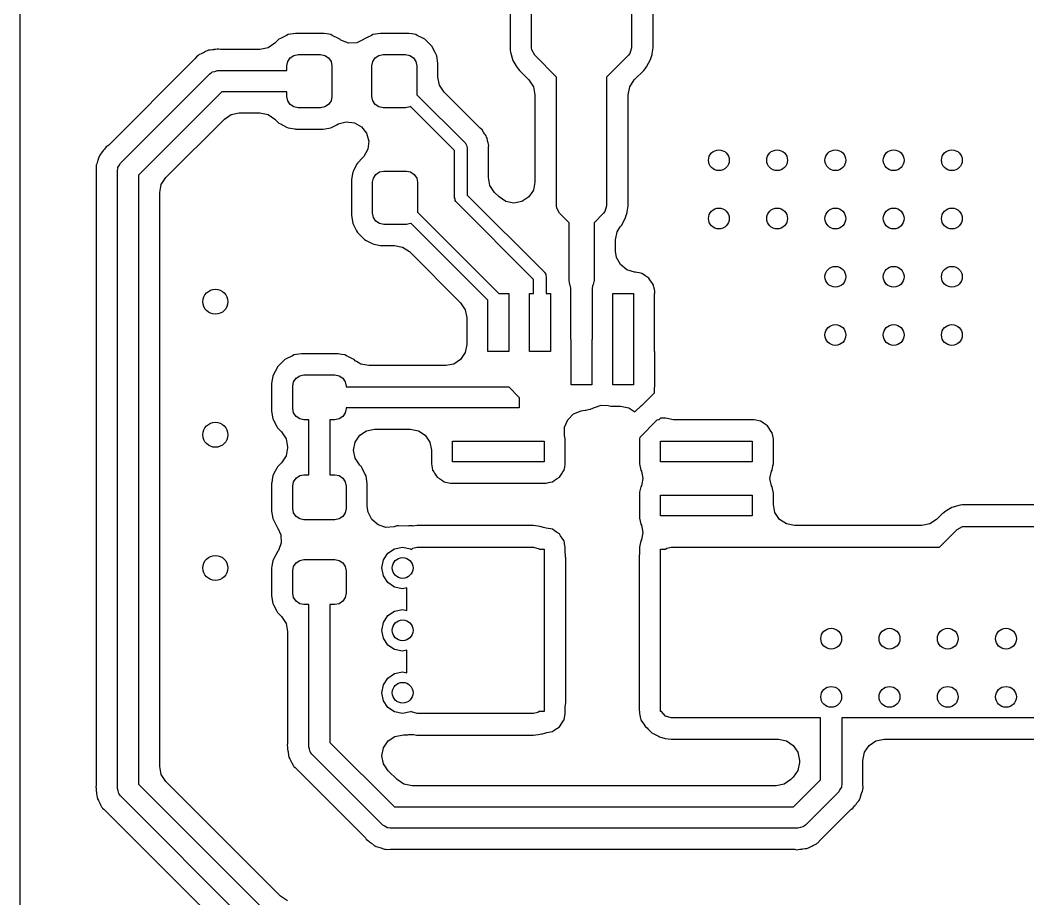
# Model space of a CAD drawing. Extents: x 0.99 to 4.24, y -7.27 to -4.02.
# Drawn here: x 1.1911 to 1.6678, y -5.0306 to -4.6148 of the extents above; entities that cross this region are included whole.
import ezdxf

# ---------------------------------------------------------------- set-up
doc = ezdxf.new("R2010")
doc.units = 0
doc.header["$MEASUREMENT"] = 0
doc.layers.add('BLACK', color=7, linetype='CONTINUOUS')

msp = doc.modelspace()

# ---------------------------------------------------------------- linework, layer by layer
at = {"layer": 'BLACK', "linetype": 'CONTINUOUS'}
for p, q in [((1.19112, -4.7296), (1.19112, -4.33268)), ((1.43307, -4.62787), (1.43307, -4.51969)), ((1.48031, -4.51969), (1.48031, -4.62787)), ((1.42285, -4.52804), (1.42285, -4.62787)), ((1.49053, -4.62787), (1.49053, -4.52804)), ((1.31351, -4.62386), (1.3116, -4.62576)), ((1.31421, -4.6235), (1.31351, -4.62386)), ((1.31714, -4.62201), (1.31421, -4.6235)), ((1.31421, -4.6235), (1.31421, -4.6235)), ((1.31784, -4.62165), (1.31714, -4.62201)), ((1.32143, -4.62108), (1.31784, -4.62165)), ((1.32795, -4.62108), (1.32143, -4.62108)), ((1.33408, -4.62108), (1.32795, -4.62108)), ((1.33447, -4.62108), (1.33408, -4.62108)), ((1.33486, -4.62114), (1.33447, -4.62108)), ((1.33617, -4.62135), (1.33486, -4.62114)), ((1.33486, -4.62114), (1.33486, -4.62114)), ((1.33807, -4.62165), (1.33617, -4.62135)), ((1.33876, -4.62201), (1.33807, -4.62165)), ((1.34169, -4.6235), (1.33876, -4.62201)), ((1.33876, -4.62201), (1.33876, -4.62201)), ((1.34239, -4.62386), (1.34169, -4.6235)), ((1.34281, -4.62428), (1.34239, -4.62386)), ((1.35367, -4.62386), (1.35349, -4.62403)), ((1.35495, -4.62321), (1.35367, -4.62386)), ((1.3573, -4.62201), (1.35495, -4.62321)), ((1.358, -4.62165), (1.3573, -4.62201)), ((1.36159, -4.62108), (1.358, -4.62165)), ((1.36811, -4.62108), (1.36159, -4.62108)), ((1.37424, -4.62108), (1.36811, -4.62108)), ((1.37463, -4.62108), (1.37424, -4.62108)), ((1.37502, -4.62114), (1.37463, -4.62108)), ((1.37633, -4.62135), (1.37502, -4.62114)), ((1.37502, -4.62114), (1.37502, -4.62114)), ((1.37822, -4.62165), (1.37633, -4.62135)), ((1.37892, -4.62201), (1.37822, -4.62165)), ((1.38185, -4.6235), (1.37892, -4.62201)), ((1.37892, -4.62201), (1.37892, -4.62201)), ((1.38255, -4.62386), (1.38185, -4.6235)), ((1.38185, -4.6235), (1.38185, -4.6235)), ((1.38599, -4.62729), (1.38255, -4.62386)), ((1.2832, -4.62868), (1.2828, -4.62875)), ((1.28355, -4.62868), (1.2832, -4.62868)), ((1.2836, -4.62868), (1.28355, -4.62868)), ((1.28435, -4.62859), (1.2836, -4.62868)), ((1.28517, -4.62849), (1.28435, -4.62859)), ((1.28435, -4.62859), (1.28435, -4.62859)), ((1.28597, -4.62866), (1.28517, -4.62849)), ((1.28611, -4.62867), (1.28597, -4.62866)), ((1.28658, -4.62868), (1.28611, -4.62867)), ((1.30456, -4.62868), (1.28658, -4.62868)), ((1.30837, -4.62792), (1.30456, -4.62868)), ((1.3116, -4.62576), (1.30837, -4.62792)), ((1.34283, -4.62429), (1.34281, -4.62428)), ((1.34647, -4.62563), (1.34283, -4.62429)), ((1.35036, -4.62548), (1.34647, -4.62563)), ((1.35349, -4.62403), (1.35036, -4.62548)), ((1.38634, -4.62799), (1.38599, -4.62729)), ((1.38744, -4.63014), (1.38634, -4.62799)), ((1.38634, -4.62799), (1.38634, -4.62799)), ((1.42285, -4.62787), (1.42286, -4.628)), ((1.42286, -4.628), (1.42286, -4.628)), ((1.42286, -4.628), (1.4229, -4.62867)), ((1.4229, -4.62867), (1.42291, -4.62896)), ((1.43318, -4.62892), (1.43307, -4.62787)), ((1.48031, -4.62787), (1.47953, -4.63055)), ((1.49012, -4.63074), (1.49053, -4.62787)), ((1.27346, -4.63345), (1.23301, -4.6739)), ((1.27373, -4.63316), (1.27346, -4.63345)), ((1.27461, -4.63221), (1.27373, -4.63316)), ((1.27512, -4.63167), (1.27461, -4.63221)), ((1.27538, -4.63152), (1.27512, -4.63167)), ((1.27552, -4.63138), (1.27538, -4.63152)), ((1.27569, -4.63124), (1.27552, -4.63138)), ((1.2771, -4.63056), (1.27569, -4.63124)), ((1.27742, -4.63042), (1.2771, -4.63056)), ((1.27783, -4.6302), (1.27742, -4.63042)), ((1.27879, -4.62969), (1.27783, -4.6302)), ((1.27952, -4.62929), (1.27879, -4.62969)), ((1.27879, -4.62969), (1.27879, -4.62969)), ((1.27987, -4.62923), (1.27952, -4.62929)), ((1.2802, -4.62908), (1.27987, -4.62923)), ((1.28098, -4.62899), (1.2802, -4.62908)), ((1.28102, -4.62898), (1.28098, -4.62899)), ((1.2821, -4.62885), (1.28102, -4.62898)), ((1.28102, -4.62898), (1.28102, -4.62898)), ((1.28102, -4.62898), (1.28102, -4.62898)), ((1.28102, -4.62898), (1.28102, -4.62898)), ((1.28256, -4.62879), (1.2821, -4.62885)), ((1.2828, -4.62875), (1.28256, -4.62879)), ((1.2828, -4.62875), (1.2828, -4.62875)), ((1.31773, -4.63438), (1.31888, -4.63266)), ((1.31888, -4.63266), (1.3206, -4.63151)), ((1.3206, -4.63151), (1.32264, -4.6311)), ((1.32264, -4.6311), (1.33327, -4.6311)), ((1.33327, -4.6311), (1.3353, -4.63151)), ((1.3353, -4.63151), (1.33703, -4.63266)), ((1.33703, -4.63266), (1.33818, -4.63438)), ((1.35788, -4.63438), (1.35904, -4.63266)), ((1.35904, -4.63266), (1.36076, -4.63151)), ((1.36076, -4.63151), (1.3628, -4.6311)), ((1.3628, -4.6311), (1.37343, -4.6311)), ((1.37343, -4.6311), (1.37546, -4.63151)), ((1.37546, -4.63151), (1.37718, -4.63266)), ((1.37718, -4.63266), (1.37834, -4.63438)), ((1.38819, -4.63162), (1.38744, -4.63014)), ((1.38876, -4.63521), (1.38819, -4.63162)), ((1.42291, -4.62896), (1.42303, -4.63001)), ((1.42303, -4.63001), (1.42422, -4.63382)), ((1.43452, -4.63137), (1.43318, -4.62892)), ((1.44488, -4.64173), (1.43452, -4.63137)), ((1.47886, -4.63137), (1.4685, -4.64173)), ((1.47953, -4.63055), (1.47886, -4.63137)), ((1.48748, -4.63696), (1.48933, -4.63343)), ((1.48933, -4.63343), (1.48947, -4.63295)), ((1.48947, -4.63295), (1.49002, -4.63109)), ((1.49002, -4.63109), (1.49012, -4.63074)), ((1.31732, -4.63642), (1.31773, -4.63438)), ((1.31732, -4.6387), (1.31732, -4.63642)), ((1.33818, -4.63438), (1.33858, -4.63642)), ((1.33858, -4.63642), (1.33858, -4.65098)), ((1.35748, -4.63642), (1.35788, -4.63438)), ((1.35748, -4.65098), (1.35748, -4.63642)), ((1.37834, -4.63438), (1.37874, -4.63642)), ((1.37874, -4.63642), (1.37874, -4.65009)), ((1.38876, -4.6356), (1.38876, -4.63521)), ((1.38876, -4.64181), (1.38876, -4.6356)), ((1.42422, -4.63382), (1.42556, -4.63627)), ((1.42556, -4.63627), (1.42623, -4.63717)), ((1.42623, -4.63717), (1.42669, -4.63779)), ((1.42669, -4.63779), (1.4273, -4.6386)), ((1.48609, -4.6386), (1.48682, -4.63779)), ((1.48682, -4.63779), (1.48748, -4.63696)), ((1.23859, -4.68249), (1.28091, -4.64017)), ((1.28091, -4.64017), (1.28163, -4.63963)), ((1.28163, -4.63963), (1.28175, -4.63949)), ((1.28175, -4.63949), (1.28186, -4.63946)), ((1.28186, -4.63946), (1.28206, -4.63931)), ((1.28206, -4.63931), (1.28327, -4.63905)), ((1.28327, -4.63905), (1.28445, -4.6387)), ((1.28445, -4.6387), (1.31732, -4.6387)), ((1.38952, -4.64562), (1.38876, -4.64181)), ((1.4273, -4.6386), (1.43175, -4.64305)), ((1.44488, -4.70267), (1.44488, -4.64173)), ((1.4685, -4.64173), (1.4685, -4.70267)), ((1.48164, -4.64305), (1.48609, -4.6386)), ((1.39168, -4.64886), (1.38952, -4.64562)), ((1.43175, -4.64305), (1.43391, -4.64628)), ((1.43391, -4.64628), (1.43467, -4.65009)), ((1.47872, -4.65009), (1.47948, -4.64628)), ((1.47948, -4.64628), (1.48164, -4.64305)), ((1.28652, -4.6487), (1.24713, -4.68809)), ((1.31732, -4.6487), (1.28652, -4.6487)), ((1.31732, -4.65098), (1.31732, -4.6487)), ((1.31773, -4.65302), (1.31732, -4.65098)), ((1.33858, -4.65098), (1.33818, -4.65302)), ((1.35788, -4.65302), (1.35748, -4.65098)), ((1.37874, -4.65009), (1.40173, -4.67308)), ((1.4081, -4.66528), (1.39168, -4.64886)), ((1.43467, -4.65009), (1.43467, -4.69142)), ((1.47872, -4.70267), (1.47872, -4.65009)), ((1.31888, -4.65474), (1.31773, -4.65302)), ((1.3206, -4.65589), (1.31888, -4.65474)), ((1.32264, -4.6563), (1.3206, -4.65589)), ((1.33327, -4.6563), (1.32264, -4.6563)), ((1.3353, -4.65589), (1.33327, -4.6563)), ((1.33703, -4.65474), (1.3353, -4.65589)), ((1.33818, -4.65302), (1.33703, -4.65474)), ((1.35904, -4.65474), (1.35788, -4.65302)), ((1.36076, -4.65589), (1.35904, -4.65474)), ((1.3628, -4.6563), (1.36076, -4.65589)), ((1.37343, -4.6563), (1.3628, -4.6563)), ((1.37546, -4.65589), (1.37343, -4.6563)), ((1.37582, -4.65565), (1.37546, -4.65589)), ((1.39661, -4.67644), (1.37582, -4.65565)), ((1.26006, -4.68933), (1.28775, -4.66164)), ((1.28775, -4.66164), (1.29098, -4.65948)), ((1.29098, -4.65948), (1.2948, -4.65872)), ((1.2948, -4.65872), (1.30456, -4.65872)), ((1.30456, -4.65872), (1.30837, -4.65948)), ((1.30837, -4.65948), (1.3116, -4.66164)), ((1.3116, -4.66164), (1.31351, -4.66354)), ((1.31351, -4.66354), (1.31421, -4.6639)), ((1.31421, -4.6639), (1.31421, -4.6639)), ((1.31421, -4.6639), (1.31714, -4.66539)), ((1.31714, -4.66539), (1.31714, -4.66539)), ((1.31714, -4.66539), (1.31784, -4.66575)), ((1.31784, -4.66575), (1.31903, -4.66594)), ((1.31903, -4.66594), (1.32104, -4.66626)), ((1.32104, -4.66626), (1.32104, -4.66626)), ((1.32104, -4.66626), (1.32143, -4.66632)), ((1.32143, -4.66632), (1.32182, -4.66632)), ((1.32182, -4.66632), (1.32795, -4.66632)), ((1.32795, -4.66632), (1.33447, -4.66632)), ((1.33447, -4.66632), (1.33807, -4.66575)), ((1.33807, -4.66575), (1.34094, -4.66428)), ((1.34094, -4.66428), (1.34161, -4.66394)), ((1.34161, -4.66394), (1.34535, -4.66289)), ((1.34535, -4.66289), (1.34921, -4.66335)), ((1.34921, -4.66335), (1.3526, -4.66524)), ((1.3526, -4.66524), (1.35501, -4.6683)), ((1.40874, -4.66587), (1.4081, -4.66528)), ((1.40973, -4.6667), (1.40874, -4.66587)), ((1.41036, -4.66779), (1.40973, -4.6667)), ((1.35501, -4.6683), (1.35606, -4.67204)), ((1.41038, -4.66782), (1.41036, -4.66779)), ((1.41085, -4.66855), (1.41038, -4.66782)), ((1.41109, -4.6689), (1.41085, -4.66855)), ((1.41159, -4.66961), (1.41109, -4.6689)), ((1.41109, -4.6689), (1.41109, -4.6689)), ((1.41174, -4.67017), (1.41159, -4.66961)), ((1.41203, -4.67068), (1.41174, -4.67017)), ((1.41218, -4.67153), (1.41203, -4.67068)), ((1.41225, -4.67195), (1.41218, -4.67153)), ((1.23062, -4.67629), (1.23025, -4.67681)), ((1.23087, -4.67604), (1.23062, -4.67629)), ((1.2309, -4.676), (1.23087, -4.67604)), ((1.231, -4.67588), (1.2309, -4.676)), ((1.23188, -4.67476), (1.231, -4.67588)), ((1.23257, -4.67431), (1.23188, -4.67476)), ((1.23267, -4.67422), (1.23257, -4.67431)), ((1.23301, -4.6739), (1.23267, -4.67422)), ((1.35561, -4.6759), (1.35371, -4.67929)), ((1.35606, -4.67204), (1.35561, -4.6759)), ((1.40173, -4.67308), (1.40183, -4.67323)), ((1.40183, -4.67323), (1.4019, -4.67327)), ((1.4019, -4.67327), (1.40195, -4.67339)), ((1.40195, -4.67339), (1.40233, -4.67393)), ((1.40233, -4.67393), (1.40238, -4.67458)), ((1.40238, -4.67458), (1.40261, -4.6752)), ((1.40261, -4.6752), (1.40261, -4.69758)), ((1.41244, -4.6728), (1.41225, -4.67195)), ((1.41278, -4.67404), (1.41244, -4.6728)), ((1.41263, -4.6762), (1.41266, -4.67533)), ((1.41263, -4.6893), (1.41263, -4.6762)), ((1.41266, -4.67533), (1.4127, -4.67493)), ((1.4127, -4.67493), (1.41278, -4.67404)), ((1.22822, -4.68011), (1.2279, -4.68116)), ((1.22845, -4.67932), (1.22822, -4.68011)), ((1.22822, -4.68011), (1.22822, -4.68011)), ((1.22866, -4.67903), (1.22845, -4.67932)), ((1.22878, -4.67869), (1.22866, -4.67903)), ((1.22997, -4.67719), (1.22878, -4.67869)), ((1.23025, -4.67681), (1.22997, -4.67719)), ((1.35318, -4.67986), (1.35063, -4.68241)), ((1.35371, -4.67929), (1.35318, -4.67986)), ((1.39661, -4.69882), (1.39661, -4.67644)), ((1.22711, -4.68382), (1.22702, -4.68412)), ((1.22702, -4.68412), (1.22705, -4.68486)), ((1.22705, -4.68486), (1.2271, -4.68615)), ((1.22713, -4.68341), (1.22711, -4.68363)), ((1.22711, -4.68363), (1.22711, -4.68382)), ((1.22733, -4.68281), (1.22713, -4.68341)), ((1.22776, -4.6816), (1.22733, -4.68281)), ((1.2279, -4.68116), (1.22776, -4.6816)), ((1.23713, -4.68602), (1.23725, -4.68514)), ((1.23724, -4.68496), (1.23729, -4.68486)), ((1.23725, -4.68514), (1.23724, -4.68496)), ((1.23729, -4.68486), (1.23733, -4.6846)), ((1.23733, -4.6846), (1.238, -4.68357)), ((1.238, -4.68357), (1.23859, -4.68249)), ((1.35027, -4.68311), (1.34878, -4.68604)), ((1.35063, -4.68241), (1.35027, -4.68311)), ((1.35027, -4.68311), (1.35027, -4.68311)), ((1.2271, -4.68615), (1.22711, -4.68654)), ((1.22711, -4.68654), (1.22711, -4.97622)), ((1.23713, -4.97835), (1.23713, -4.68602)), ((1.24713, -4.68809), (1.24713, -4.97628)), ((1.2579, -4.69256), (1.26006, -4.68933)), ((1.34802, -4.68929), (1.34785, -4.69033)), ((1.34785, -4.69033), (1.34785, -4.70731)), ((1.3483, -4.68751), (1.34802, -4.68929)), ((1.34842, -4.68674), (1.3483, -4.68751)), ((1.34878, -4.68604), (1.34842, -4.68674)), ((1.35787, -4.69154), (1.35828, -4.6895)), ((1.35828, -4.6895), (1.35943, -4.68778)), ((1.35943, -4.68778), (1.36115, -4.68663)), ((1.36115, -4.68663), (1.36319, -4.68622)), ((1.36319, -4.68622), (1.37382, -4.68622)), ((1.37382, -4.68622), (1.37585, -4.68663)), ((1.37585, -4.68663), (1.37758, -4.68778)), ((1.37758, -4.68778), (1.37873, -4.6895)), ((1.37873, -4.6895), (1.37913, -4.69154)), ((1.41338, -4.69311), (1.41263, -4.6893)), ((1.25715, -4.69637), (1.2579, -4.69256)), ((1.35787, -4.7061), (1.35787, -4.69154)), ((1.37913, -4.69154), (1.37913, -4.7056)), ((1.41554, -4.69634), (1.41338, -4.69311)), ((1.43391, -4.69523), (1.43175, -4.69846)), ((1.43467, -4.69142), (1.43391, -4.69523)), ((1.25715, -4.968), (1.25715, -4.69637)), ((1.39683, -4.69943), (1.39661, -4.69882)), ((1.39689, -4.70009), (1.39683, -4.69943)), ((1.39726, -4.70062), (1.39689, -4.70009)), ((1.40261, -4.69758), (1.43913, -4.7341)), ((1.41766, -4.69846), (1.41554, -4.69634)), ((1.42089, -4.70062), (1.41766, -4.69846)), ((1.43175, -4.69846), (1.42852, -4.70062)), ((1.39731, -4.70075), (1.39726, -4.70062)), ((1.39738, -4.70079), (1.39731, -4.70075)), ((1.39748, -4.70094), (1.39738, -4.70079)), ((1.43401, -4.73746), (1.39748, -4.70094)), ((1.4247, -4.70138), (1.42089, -4.70062)), ((1.42852, -4.70062), (1.4247, -4.70138)), ((1.445, -4.70372), (1.44488, -4.70267)), ((1.44633, -4.70618), (1.445, -4.70372)), ((1.4685, -4.70267), (1.46772, -4.70535)), ((1.47831, -4.70555), (1.47872, -4.70267)), ((1.34785, -4.70731), (1.34842, -4.7109)), ((1.35828, -4.70814), (1.35787, -4.7061)), ((1.35943, -4.70986), (1.35828, -4.70814)), ((1.37913, -4.7056), (1.41763, -4.74409)), ((1.45079, -4.71063), (1.44633, -4.70618)), ((1.46705, -4.70618), (1.4626, -4.71063)), ((1.46772, -4.70535), (1.46705, -4.70618)), ((1.47567, -4.71176), (1.47752, -4.70823)), ((1.47752, -4.70823), (1.47768, -4.7077)), ((1.47768, -4.7077), (1.47821, -4.70589)), ((1.47821, -4.70589), (1.47831, -4.70555)), ((1.34842, -4.7109), (1.34878, -4.7116)), ((1.34878, -4.7116), (1.35027, -4.71453)), ((1.36115, -4.71101), (1.35943, -4.70986)), ((1.36319, -4.71142), (1.36115, -4.71101)), ((1.37382, -4.71142), (1.36319, -4.71142)), ((1.37585, -4.71101), (1.37382, -4.71142)), ((1.37598, -4.71093), (1.37585, -4.71101)), ((1.4124, -4.74735), (1.37598, -4.71093)), ((1.45079, -4.73805), (1.45079, -4.71063)), ((1.4626, -4.71063), (1.4626, -4.73805)), ((1.47357, -4.71501), (1.47502, -4.71257)), ((1.47502, -4.71257), (1.47536, -4.71214)), ((1.47536, -4.71214), (1.47567, -4.71176)), ((1.47536, -4.71214), (1.47536, -4.71214)), ((1.35027, -4.71453), (1.35027, -4.71453)), ((1.35027, -4.71453), (1.35063, -4.71523)), ((1.35063, -4.71523), (1.35406, -4.71866)), ((1.35406, -4.71866), (1.35476, -4.71902)), ((1.35476, -4.71902), (1.35476, -4.71902)), ((1.35476, -4.71902), (1.35769, -4.72051)), ((1.47281, -4.71882), (1.47357, -4.71501)), ((1.47281, -4.72416), (1.47281, -4.71882)), ((1.35769, -4.72051), (1.35769, -4.72051)), ((1.35769, -4.72051), (1.35839, -4.72087)), ((1.35839, -4.72087), (1.35999, -4.72112)), ((1.35999, -4.72112), (1.3616, -4.72138)), ((1.3616, -4.72138), (1.3616, -4.72138)), ((1.3616, -4.72138), (1.36198, -4.72144)), ((1.36198, -4.72144), (1.36288, -4.72144)), ((1.36288, -4.72144), (1.36819, -4.72144)), ((1.36819, -4.72144), (1.372, -4.7222)), ((1.372, -4.7222), (1.37523, -4.72435)), ((1.37523, -4.72435), (1.39946, -4.74859)), ((1.47324, -4.72705), (1.47281, -4.72416)), ((1.47508, -4.73048), (1.47324, -4.72705)), ((1.19112, -4.97763), (1.19112, -4.7296)), ((1.47808, -4.73295), (1.47508, -4.73048)), ((1.4818, -4.73407), (1.47808, -4.73295)), ((1.43401, -4.74409), (1.43401, -4.73746)), ((1.43913, -4.7341), (1.43924, -4.73425)), ((1.43924, -4.73425), (1.43931, -4.73429)), ((1.43931, -4.73429), (1.43935, -4.73442)), ((1.43935, -4.73442), (1.43973, -4.73495)), ((1.43973, -4.73495), (1.43978, -4.73561)), ((1.43978, -4.73561), (1.44001, -4.73622)), ((1.44001, -4.73622), (1.44001, -4.74409)), ((1.45115, -4.73986), (1.45079, -4.73805)), ((1.4626, -4.73805), (1.46224, -4.73986)), ((1.48229, -4.73407), (1.4818, -4.73407)), ((1.48277, -4.73417), (1.48229, -4.73407)), ((1.48399, -4.73441), (1.48277, -4.73417)), ((1.48277, -4.73417), (1.48277, -4.73417)), ((1.48521, -4.73466), (1.48399, -4.73441)), ((1.48602, -4.7352), (1.48521, -4.73466)), ((1.4866, -4.73558), (1.48602, -4.7352)), ((1.48602, -4.7352), (1.48602, -4.7352)), ((1.48852, -4.73687), (1.4866, -4.73558)), ((1.48907, -4.73769), (1.48852, -4.73687)), ((1.49019, -4.73937), (1.48907, -4.73769)), ((1.45137, -4.74018), (1.45115, -4.73986)), ((1.45165, -4.74162), (1.45137, -4.74018)), ((1.45169, -4.74182), (1.45165, -4.74162)), ((1.45169, -4.76575), (1.45169, -4.74182)), ((1.46192, -4.74066), (1.46169, -4.74182)), ((1.46169, -4.74182), (1.46169, -4.76575)), ((1.46202, -4.74018), (1.46192, -4.74066)), ((1.46192, -4.74066), (1.46192, -4.74066)), ((1.46224, -4.73986), (1.46202, -4.74018)), ((1.49074, -4.74018), (1.49019, -4.73937)), ((1.49019, -4.73937), (1.49019, -4.73937)), ((1.49093, -4.74115), (1.49074, -4.74018)), ((1.49099, -4.74143), (1.49093, -4.74115)), ((1.49093, -4.74115), (1.49093, -4.74115)), ((1.49114, -4.74222), (1.49099, -4.74143)), ((1.49132, -4.74311), (1.49114, -4.74222)), ((1.4124, -4.77165), (1.4124, -4.74735)), ((1.41763, -4.74409), (1.42224, -4.74409)), ((1.42224, -4.74409), (1.42224, -4.77165)), ((1.43209, -4.77165), (1.43209, -4.74409)), ((1.43209, -4.74409), (1.43401, -4.74409)), ((1.44001, -4.74409), (1.44193, -4.74409)), ((1.44193, -4.74409), (1.44193, -4.77165)), ((1.47146, -4.7874), (1.47146, -4.74409)), ((1.47146, -4.74409), (1.4813, -4.74409)), ((1.4813, -4.74409), (1.4813, -4.7874)), ((1.49114, -4.77165), (1.49114, -4.74409)), ((1.49114, -4.74409), (1.49132, -4.74409)), ((1.49132, -4.74409), (1.49132, -4.74311)), ((1.39946, -4.74859), (1.40162, -4.75182)), ((1.40162, -4.75182), (1.40238, -4.75563)), ((1.40238, -4.75563), (1.40238, -4.76833)), ((1.45177, -4.76602), (1.45169, -4.76575)), ((1.45177, -4.7874), (1.45177, -4.76602)), ((1.46169, -4.76575), (1.46161, -4.76629)), ((1.46161, -4.76629), (1.46161, -4.7874)), ((1.40238, -4.76833), (1.40162, -4.77214)), ((1.42224, -4.77165), (1.4124, -4.77165)), ((1.44193, -4.77165), (1.43209, -4.77165)), ((1.49132, -4.77165), (1.49114, -4.77165)), ((1.49132, -4.78839), (1.49132, -4.77165)), ((1.31627, -4.77543), (1.31283, -4.77887)), ((1.31697, -4.77508), (1.31627, -4.77543)), ((1.3199, -4.77358), (1.31697, -4.77508)), ((1.31697, -4.77508), (1.31697, -4.77508)), ((1.3206, -4.77323), (1.3199, -4.77358)), ((1.32419, -4.77266), (1.3206, -4.77323)), ((1.33267, -4.77266), (1.32419, -4.77266)), ((1.34078, -4.77266), (1.33267, -4.77266)), ((1.34117, -4.77266), (1.34078, -4.77266)), ((1.34155, -4.77272), (1.34117, -4.77266)), ((1.34316, -4.77297), (1.34155, -4.77272)), ((1.34155, -4.77272), (1.34155, -4.77272)), ((1.34476, -4.77323), (1.34316, -4.77297)), ((1.34546, -4.77358), (1.34476, -4.77323)), ((1.34839, -4.77508), (1.34546, -4.77358)), ((1.34546, -4.77358), (1.34546, -4.77358)), ((1.34909, -4.77543), (1.34839, -4.77508)), ((1.34839, -4.77508), (1.34839, -4.77508)), ((1.34964, -4.77599), (1.34909, -4.77543)), ((1.35019, -4.77639), (1.34964, -4.77599)), ((1.35223, -4.77753), (1.35019, -4.77639)), ((1.39946, -4.77537), (1.39623, -4.77753)), ((1.40162, -4.77214), (1.39946, -4.77537)), ((1.31248, -4.77956), (1.31098, -4.7825)), ((1.31283, -4.77887), (1.31248, -4.77956)), ((1.31248, -4.77956), (1.31248, -4.77956)), ((1.35604, -4.77829), (1.35223, -4.77753)), ((1.36511, -4.77829), (1.35604, -4.77829)), ((1.39242, -4.77829), (1.36511, -4.77829)), ((1.39623, -4.77753), (1.39242, -4.77829)), ((1.31063, -4.78319), (1.31006, -4.78679)), ((1.31098, -4.7825), (1.31063, -4.78319)), ((1.32008, -4.78799), (1.32048, -4.78596)), ((1.32048, -4.78596), (1.32164, -4.78423)), ((1.32164, -4.78423), (1.32336, -4.78308)), ((1.32336, -4.78308), (1.32539, -4.78268)), ((1.32539, -4.78268), (1.33996, -4.78268)), ((1.33996, -4.78268), (1.34199, -4.78308)), ((1.34199, -4.78308), (1.34372, -4.78423)), ((1.34372, -4.78423), (1.34487, -4.78596)), ((1.34487, -4.78596), (1.34528, -4.78799)), ((1.31006, -4.78679), (1.31006, -4.79983)), ((1.32008, -4.79862), (1.32008, -4.78799)), ((1.34528, -4.78799), (1.34528, -4.78831)), ((1.34528, -4.78831), (1.41142, -4.78831)), ((1.41142, -4.78831), (1.41196, -4.78839)), ((1.41196, -4.78839), (1.42224, -4.78839)), ((1.42224, -4.78839), (1.42717, -4.79331)), ((1.46161, -4.7874), (1.45177, -4.7874)), ((1.4813, -4.7874), (1.47146, -4.7874)), ((1.49114, -4.78928), (1.49127, -4.78863)), ((1.49114, -4.79116), (1.49114, -4.78928)), ((1.49127, -4.78863), (1.49132, -4.78839)), ((1.42717, -4.79331), (1.42717, -4.79823)), ((1.48518, -4.79712), (1.49114, -4.79116)), ((1.31006, -4.79983), (1.31063, -4.80342)), ((1.32048, -4.80066), (1.32008, -4.79862)), ((1.34528, -4.79862), (1.34487, -4.80066)), ((1.41142, -4.79831), (1.34528, -4.79831)), ((1.34528, -4.79831), (1.34528, -4.79862)), ((1.41169, -4.79823), (1.41142, -4.79831)), ((1.42717, -4.79823), (1.41169, -4.79823)), ((1.4529, -4.80111), (1.45649, -4.79962)), ((1.45649, -4.79962), (1.45737, -4.79949)), ((1.45737, -4.79949), (1.45838, -4.79938)), ((1.45838, -4.79938), (1.45865, -4.79935)), ((1.45838, -4.79938), (1.45838, -4.79938)), ((1.45865, -4.79935), (1.45994, -4.79907)), ((1.45994, -4.79907), (1.46058, -4.79893)), ((1.46058, -4.79893), (1.46071, -4.7989)), ((1.46058, -4.79893), (1.46058, -4.79893)), ((1.46071, -4.7989), (1.46102, -4.79882)), ((1.46102, -4.79882), (1.46116, -4.79878)), ((1.46116, -4.79878), (1.46176, -4.79862)), ((1.46116, -4.79878), (1.46116, -4.79878)), ((1.46176, -4.79862), (1.4623, -4.79831)), ((1.4623, -4.79831), (1.46231, -4.79831)), ((1.46231, -4.79831), (1.46234, -4.79829)), ((1.46234, -4.79829), (1.46242, -4.79826)), ((1.46242, -4.79826), (1.46288, -4.79807)), ((1.46288, -4.79807), (1.46289, -4.7981)), ((1.46289, -4.7981), (1.46603, -4.79706)), ((1.46603, -4.79706), (1.46922, -4.79717)), ((1.46922, -4.79717), (1.46999, -4.79733)), ((1.46999, -4.79733), (1.46999, -4.79733)), ((1.46999, -4.79733), (1.47047, -4.79742)), ((1.47047, -4.79742), (1.47519, -4.79742)), ((1.47519, -4.79742), (1.47901, -4.79818)), ((1.47901, -4.79818), (1.48185, -4.80008)), ((1.48185, -4.80008), (1.48502, -4.7971)), ((1.48502, -4.7971), (1.48518, -4.79712)), ((1.31063, -4.80342), (1.31098, -4.80412)), ((1.31098, -4.80412), (1.31248, -4.80705)), ((1.32164, -4.80238), (1.32048, -4.80066)), ((1.32336, -4.80353), (1.32164, -4.80238)), ((1.32539, -4.80394), (1.32336, -4.80353)), ((1.32768, -4.80394), (1.32539, -4.80394)), ((1.32768, -4.82992), (1.32768, -4.80394)), ((1.33996, -4.80394), (1.33768, -4.80394)), ((1.33768, -4.80394), (1.33768, -4.82992)), ((1.34199, -4.80353), (1.33996, -4.80394)), ((1.34372, -4.80238), (1.34199, -4.80353)), ((1.34487, -4.80066), (1.34372, -4.80238)), ((1.44867, -4.80745), (1.45015, -4.80386)), ((1.45015, -4.80386), (1.4529, -4.80111)), ((1.49233, -4.80411), (1.48423, -4.81221)), ((1.49311, -4.80396), (1.49233, -4.80411)), ((1.49329, -4.80396), (1.49311, -4.80396)), ((1.49409, -4.80315), (1.49329, -4.80396)), ((1.49631, -4.80315), (1.49409, -4.80315)), ((1.49639, -4.8032), (1.49631, -4.80315)), ((1.5002, -4.80396), (1.49639, -4.8032)), ((1.53547, -4.80396), (1.5002, -4.80396)), ((1.53839, -4.80396), (1.53547, -4.80396)), ((1.54131, -4.80454), (1.53839, -4.80396)), ((1.54213, -4.80508), (1.54131, -4.80454)), ((1.31248, -4.80705), (1.31248, -4.80705)), ((1.31248, -4.80705), (1.31283, -4.80775)), ((1.31283, -4.80775), (1.31474, -4.80965)), ((1.31474, -4.80965), (1.3169, -4.81289)), ((1.35174, -4.81124), (1.35497, -4.80908)), ((1.35497, -4.80908), (1.35878, -4.80833)), ((1.35878, -4.80833), (1.36502, -4.80833)), ((1.36502, -4.80833), (1.37569, -4.80833)), ((1.37569, -4.80833), (1.3795, -4.80908)), ((1.3795, -4.80908), (1.38273, -4.81124)), ((1.44867, -4.81134), (1.44867, -4.80745)), ((1.54269, -4.80546), (1.54213, -4.80508)), ((1.54213, -4.80508), (1.54213, -4.80508)), ((1.54463, -4.80675), (1.54269, -4.80546)), ((1.54529, -4.80775), (1.54463, -4.80675)), ((1.54629, -4.80925), (1.54529, -4.80775)), ((1.54684, -4.81007), (1.54629, -4.80925)), ((1.54629, -4.80925), (1.54629, -4.80925)), ((1.3169, -4.81289), (1.31766, -4.8167)), ((1.34882, -4.81829), (1.34958, -4.81448)), ((1.34958, -4.81448), (1.35174, -4.81124)), ((1.38273, -4.81124), (1.38489, -4.81448)), ((1.38489, -4.81448), (1.38565, -4.81829)), ((1.39567, -4.82382), (1.39567, -4.81398)), ((1.39567, -4.81398), (1.43898, -4.81398)), ((1.43898, -4.81398), (1.43898, -4.82382)), ((1.449, -4.81299), (1.44867, -4.81134)), ((1.449, -4.82481), (1.449, -4.81299)), ((1.48423, -4.81221), (1.48407, -4.81299)), ((1.48407, -4.81299), (1.48407, -4.81317)), ((1.48407, -4.81317), (1.48407, -4.82481)), ((1.49409, -4.82382), (1.49409, -4.81398)), ((1.49409, -4.81398), (1.5374, -4.81398)), ((1.5374, -4.81398), (1.5374, -4.82382)), ((1.54742, -4.81299), (1.54684, -4.81007)), ((1.54742, -4.82481), (1.54742, -4.81299)), ((1.31766, -4.81716), (1.3169, -4.82097)), ((1.31766, -4.8167), (1.31766, -4.81716)), ((1.34958, -4.8221), (1.34882, -4.81829)), ((1.38565, -4.81829), (1.38565, -4.82197)), ((1.3169, -4.82097), (1.31474, -4.8242)), ((1.35174, -4.82533), (1.34958, -4.8221)), ((1.38565, -4.82197), (1.38565, -4.82481)), ((1.43898, -4.82382), (1.39567, -4.82382)), ((1.5374, -4.82382), (1.49409, -4.82382)), ((1.31248, -4.82681), (1.31116, -4.82939)), ((1.31283, -4.82611), (1.31248, -4.82681)), ((1.31248, -4.82681), (1.31248, -4.82681)), ((1.31474, -4.8242), (1.31283, -4.82611)), ((1.35252, -4.82611), (1.35174, -4.82533)), ((1.35288, -4.82681), (1.35252, -4.82611)), ((1.35405, -4.82911), (1.35288, -4.82681)), ((1.35288, -4.82681), (1.35288, -4.82681)), ((1.38565, -4.82481), (1.38584, -4.82576)), ((1.38584, -4.82576), (1.38597, -4.82641)), ((1.38597, -4.82641), (1.38623, -4.82773)), ((1.38623, -4.82773), (1.38678, -4.82854)), ((1.38678, -4.82854), (1.38678, -4.82854)), ((1.38678, -4.82854), (1.38715, -4.82911)), ((1.44749, -4.82911), (1.44787, -4.82854)), ((1.44787, -4.82854), (1.44841, -4.82773)), ((1.44787, -4.82854), (1.44787, -4.82854)), ((1.44841, -4.82773), (1.44873, -4.82616)), ((1.44873, -4.82616), (1.4489, -4.82529)), ((1.4489, -4.82529), (1.449, -4.82481)), ((1.4489, -4.82529), (1.4489, -4.82529)), ((1.48407, -4.82481), (1.48466, -4.82773)), ((1.48466, -4.82773), (1.485, -4.82824)), ((1.485, -4.82824), (1.48568, -4.83169)), ((1.54581, -4.83169), (1.5465, -4.82824)), ((1.5465, -4.82824), (1.54684, -4.82773)), ((1.54684, -4.82773), (1.54723, -4.82576)), ((1.54723, -4.82576), (1.54733, -4.82529)), ((1.54733, -4.82529), (1.54742, -4.82481)), ((1.54733, -4.82529), (1.54733, -4.82529)), ((1.31013, -4.83358), (1.31006, -4.83403)), ((1.31051, -4.83121), (1.31013, -4.83358)), ((1.31063, -4.83044), (1.31051, -4.83121)), ((1.31116, -4.82939), (1.31063, -4.83044)), ((1.32008, -4.83524), (1.32048, -4.8332)), ((1.32048, -4.8332), (1.32164, -4.83148)), ((1.32164, -4.83148), (1.32336, -4.83033)), ((1.32336, -4.83033), (1.32539, -4.82992)), ((1.32539, -4.82992), (1.32768, -4.82992)), ((1.33768, -4.82992), (1.33996, -4.82992)), ((1.33996, -4.82992), (1.34199, -4.83033)), ((1.34199, -4.83033), (1.34372, -4.83148)), ((1.34372, -4.83148), (1.34487, -4.8332)), ((1.34487, -4.8332), (1.34528, -4.83524)), ((1.35473, -4.83044), (1.35405, -4.82911)), ((1.3553, -4.83403), (1.35473, -4.83044)), ((1.38715, -4.82911), (1.38845, -4.83104)), ((1.38845, -4.83104), (1.3895, -4.83175)), ((1.3895, -4.83175), (1.39094, -4.83271)), ((1.39094, -4.83271), (1.39094, -4.83271)), ((1.39094, -4.83271), (1.39176, -4.83326)), ((1.39176, -4.83326), (1.39468, -4.83384)), ((1.43996, -4.83384), (1.4411, -4.83361)), ((1.4411, -4.83361), (1.44192, -4.83345)), ((1.44192, -4.83345), (1.44289, -4.83326)), ((1.44192, -4.83345), (1.44192, -4.83345)), ((1.44289, -4.83326), (1.4437, -4.83271)), ((1.4437, -4.83271), (1.44515, -4.83175)), ((1.4437, -4.83271), (1.4437, -4.83271)), ((1.44515, -4.83175), (1.4462, -4.83104)), ((1.4462, -4.83104), (1.44749, -4.82911)), ((1.48568, -4.83169), (1.485, -4.83515)), ((1.5465, -4.83515), (1.54581, -4.83169)), ((1.31006, -4.83403), (1.31006, -4.84707)), ((1.32008, -4.84587), (1.32008, -4.83524)), ((1.34528, -4.83524), (1.34528, -4.84587)), ((1.3553, -4.83442), (1.3553, -4.83403)), ((1.3553, -4.84494), (1.3553, -4.83442)), ((1.39468, -4.83384), (1.41732, -4.83384)), ((1.41732, -4.83384), (1.43996, -4.83384)), ((1.48417, -4.8381), (1.48407, -4.83858)), ((1.48442, -4.83683), (1.48417, -4.8381)), ((1.48466, -4.83566), (1.48442, -4.83683)), ((1.485, -4.83515), (1.48466, -4.83566)), ((1.54684, -4.83566), (1.5465, -4.83515)), ((1.54742, -4.83858), (1.54684, -4.83566)), ((1.48407, -4.83858), (1.48407, -4.8504)), ((1.49409, -4.84941), (1.49409, -4.83957)), ((1.49409, -4.83957), (1.5374, -4.83957)), ((1.5374, -4.83957), (1.5374, -4.84941)), ((1.54742, -4.844), (1.54742, -4.83858)), ((1.31006, -4.84707), (1.31063, -4.85066)), ((1.32048, -4.8479), (1.32008, -4.84587)), ((1.32164, -4.84962), (1.32048, -4.8479)), ((1.34487, -4.8479), (1.34372, -4.84962)), ((1.34528, -4.84587), (1.34487, -4.8479)), ((1.35568, -4.84768), (1.3553, -4.84494)), ((1.35746, -4.85113), (1.35568, -4.84768)), ((1.54818, -4.84781), (1.54742, -4.844)), ((1.55034, -4.85104), (1.54818, -4.84781)), ((1.629, -4.84717), (1.62753, -4.84827)), ((1.62948, -4.84682), (1.629, -4.84717)), ((1.63193, -4.84548), (1.62948, -4.84682)), ((1.63574, -4.84429), (1.63193, -4.84548)), ((1.63679, -4.84417), (1.63574, -4.84429)), ((1.63692, -4.84417), (1.63679, -4.84417)), ((1.63775, -4.84412), (1.63692, -4.84417)), ((1.63692, -4.84417), (1.63692, -4.84417)), ((1.63788, -4.84411), (1.63775, -4.84412)), ((1.63775, -4.84412), (1.63775, -4.84412)), ((1.69386, -4.84411), (1.63788, -4.84411)), ((1.31063, -4.85066), (1.31283, -4.85499)), ((1.32336, -4.85078), (1.32164, -4.84962)), ((1.32539, -4.85118), (1.32336, -4.85078)), ((1.33996, -4.85118), (1.32539, -4.85118)), ((1.34199, -4.85078), (1.33996, -4.85118)), ((1.34372, -4.84962), (1.34199, -4.85078)), ((1.36042, -4.85365), (1.35746, -4.85113)), ((1.48407, -4.8504), (1.48466, -4.85332)), ((1.5374, -4.84941), (1.49409, -4.84941)), ((1.55357, -4.8532), (1.55034, -4.85104)), ((1.62467, -4.85104), (1.62144, -4.8532)), ((1.62715, -4.84856), (1.62467, -4.85104)), ((1.62753, -4.84827), (1.62715, -4.84856)), ((1.31283, -4.85499), (1.31301, -4.85517)), ((1.31301, -4.85517), (1.31445, -4.8583)), ((1.36412, -4.85483), (1.36042, -4.85365)), ((1.36799, -4.85452), (1.36412, -4.85483)), ((1.36932, -4.85413), (1.36799, -4.85452)), ((1.37003, -4.85414), (1.36932, -4.85413)), ((1.37501, -4.85417), (1.37003, -4.85414)), ((1.3768, -4.85413), (1.37501, -4.85414)), ((1.37501, -4.85414), (1.37501, -4.85417)), ((1.37898, -4.85396), (1.3768, -4.85419)), ((1.3768, -4.85419), (1.3768, -4.85413)), ((1.43402, -4.85396), (1.37898, -4.85396)), ((1.43689, -4.85437), (1.43402, -4.85396)), ((1.43863, -4.85488), (1.43689, -4.85437)), ((1.43996, -4.85514), (1.43863, -4.85488)), ((1.44289, -4.85572), (1.43996, -4.85514)), ((1.43996, -4.85514), (1.43996, -4.85514)), ((1.4437, -4.85626), (1.44289, -4.85572)), ((1.44486, -4.85704), (1.4437, -4.85626)), ((1.4437, -4.85626), (1.4437, -4.85626)), ((1.4462, -4.85793), (1.44486, -4.85704)), ((1.48466, -4.85332), (1.485, -4.85383)), ((1.485, -4.85383), (1.48568, -4.85728)), ((1.48568, -4.85728), (1.485, -4.86074)), ((1.55738, -4.85396), (1.55357, -4.8532)), ((1.61763, -4.85396), (1.55738, -4.85396)), ((1.62144, -4.8532), (1.61763, -4.85396)), ((1.62598, -4.86417), (1.63437, -4.85578)), ((1.63437, -4.85578), (1.63683, -4.85444)), ((1.63683, -4.85444), (1.63788, -4.85433)), ((1.63788, -4.85433), (1.69386, -4.85433)), ((1.31461, -4.86219), (1.31326, -4.86583)), ((1.31445, -4.8583), (1.31461, -4.86219)), ((1.44675, -4.85875), (1.4462, -4.85793)), ((1.44787, -4.86043), (1.44675, -4.85875)), ((1.44841, -4.86125), (1.44787, -4.86043)), ((1.44787, -4.86043), (1.44787, -4.86043)), ((1.44861, -4.86221), (1.44841, -4.86125)), ((1.44868, -4.86257), (1.44861, -4.86221)), ((1.44861, -4.86221), (1.44861, -4.86221)), ((1.48466, -4.86125), (1.48407, -4.86417)), ((1.485, -4.86074), (1.48466, -4.86125)), ((1.31248, -4.86697), (1.31114, -4.86959)), ((1.31283, -4.86627), (1.31248, -4.86697)), ((1.31325, -4.86585), (1.31283, -4.86627)), ((1.31326, -4.86583), (1.31325, -4.86585)), ((1.36509, -4.86706), (1.36828, -4.86492)), ((1.36828, -4.86492), (1.37205, -4.86417)), ((1.37205, -4.86417), (1.37581, -4.86492)), ((1.37581, -4.86492), (1.37624, -4.86521)), ((1.37624, -4.86521), (1.37692, -4.86462)), ((1.37692, -4.86462), (1.37898, -4.86417)), ((1.37898, -4.86417), (1.43402, -4.86417)), ((1.43402, -4.86417), (1.4367, -4.86496)), ((1.4367, -4.86496), (1.43687, -4.86516)), ((1.43687, -4.86516), (1.43898, -4.86516)), ((1.43898, -4.86516), (1.43898, -4.86913)), ((1.449, -4.86417), (1.44868, -4.86257)), ((1.449, -4.86677), (1.449, -4.86417)), ((1.44905, -4.86783), (1.449, -4.86677)), ((1.48407, -4.86417), (1.48407, -4.86705)), ((1.49409, -4.94193), (1.49409, -4.86516)), ((1.49409, -4.86516), (1.49638, -4.86516)), ((1.49638, -4.86516), (1.49699, -4.86462)), ((1.49699, -4.86462), (1.49906, -4.86417)), ((1.49906, -4.86417), (1.62598, -4.86417)), ((1.31051, -4.87137), (1.31022, -4.87316)), ((1.31063, -4.8706), (1.31051, -4.87137)), ((1.31114, -4.86959), (1.31063, -4.8706)), ((1.32048, -4.87336), (1.32164, -4.87164)), ((1.32164, -4.87164), (1.32336, -4.87048)), ((1.32336, -4.87048), (1.32539, -4.87008)), ((1.32539, -4.87008), (1.33996, -4.87008)), ((1.33996, -4.87008), (1.34199, -4.87048)), ((1.34199, -4.87048), (1.34372, -4.87164)), ((1.34372, -4.87164), (1.34487, -4.87336)), ((1.3622, -4.87402), (1.36295, -4.87025)), ((1.36295, -4.87025), (1.36509, -4.86706)), ((1.43898, -4.86913), (1.43898, -4.86913)), ((1.43898, -4.86913), (1.43898, -4.93795)), ((1.44916, -4.86887), (1.44905, -4.86783)), ((1.44919, -4.86913), (1.44916, -4.86887)), ((1.44916, -4.86887), (1.44916, -4.86887)), ((1.44919, -4.93795), (1.44919, -4.86913)), ((1.48397, -4.86847), (1.48388, -4.86913)), ((1.48388, -4.86913), (1.48388, -4.93992)), ((1.48407, -4.86705), (1.48397, -4.86847)), ((1.31022, -4.87316), (1.31006, -4.87419)), ((1.31006, -4.87419), (1.31006, -4.88723)), ((1.32008, -4.87539), (1.32048, -4.87336)), ((1.32008, -4.88602), (1.32008, -4.87539)), ((1.34487, -4.87336), (1.34528, -4.87539)), ((1.34528, -4.87539), (1.34528, -4.88602)), ((1.36295, -4.87778), (1.3622, -4.87402)), ((1.36509, -4.88098), (1.36295, -4.87778)), ((1.36828, -4.88311), (1.36509, -4.88098)), ((1.32048, -4.88806), (1.32008, -4.88602)), ((1.34528, -4.88602), (1.34487, -4.88806)), ((1.37205, -4.88386), (1.36828, -4.88311)), ((1.37402, -4.88347), (1.37205, -4.88386)), ((1.37402, -4.89409), (1.37402, -4.88347)), ((1.31006, -4.88723), (1.31063, -4.89082)), ((1.31063, -4.89082), (1.31098, -4.89152)), ((1.32164, -4.88978), (1.32048, -4.88806)), ((1.32336, -4.89093), (1.32164, -4.88978)), ((1.34372, -4.88978), (1.34199, -4.89093)), ((1.34487, -4.88806), (1.34372, -4.88978)), ((1.31098, -4.89152), (1.31248, -4.89445)), ((1.31248, -4.89445), (1.31248, -4.89445)), ((1.31248, -4.89445), (1.31283, -4.89515)), ((1.31283, -4.89515), (1.31474, -4.89706)), ((1.32539, -4.89134), (1.32336, -4.89093)), ((1.32768, -4.89134), (1.32539, -4.89134)), ((1.32768, -4.95866), (1.32768, -4.89134)), ((1.33996, -4.89134), (1.33768, -4.89134)), ((1.33768, -4.89134), (1.33768, -4.95659)), ((1.34199, -4.89093), (1.33996, -4.89134)), ((1.36509, -4.89658), (1.36828, -4.89445)), ((1.36828, -4.89445), (1.37205, -4.8937)), ((1.37205, -4.8937), (1.37402, -4.89409)), ((1.31474, -4.89706), (1.3169, -4.90029)), ((1.3169, -4.90029), (1.31766, -4.9041)), ((1.3622, -4.90354), (1.36295, -4.89978)), ((1.36295, -4.89978), (1.36509, -4.89658)), ((1.31766, -4.9041), (1.31766, -4.95653)), ((1.36295, -4.90731), (1.3622, -4.90354)), ((1.36509, -4.9105), (1.36295, -4.90731)), ((1.36828, -4.91264), (1.36509, -4.9105)), ((1.37205, -4.91339), (1.36828, -4.91264)), ((1.37402, -4.91299), (1.37205, -4.91339)), ((1.37402, -4.92362), (1.37402, -4.91299)), ((1.36509, -4.92611), (1.36828, -4.92398)), ((1.36828, -4.92398), (1.37205, -4.92323)), ((1.37205, -4.92323), (1.37402, -4.92362)), ((1.36295, -4.9293), (1.36509, -4.92611)), ((1.3622, -4.93307), (1.36295, -4.9293)), ((1.36295, -4.93684), (1.3622, -4.93307)), ((1.36509, -4.94003), (1.36295, -4.93684)), ((1.43898, -4.93795), (1.43898, -4.93795)), ((1.43898, -4.93795), (1.43898, -4.94193)), ((1.4491, -4.93862), (1.44914, -4.9383)), ((1.44914, -4.9383), (1.44919, -4.93795)), ((1.36828, -4.94216), (1.36509, -4.94003)), ((1.37205, -4.94291), (1.36828, -4.94216)), ((1.37581, -4.94216), (1.37205, -4.94291)), ((1.37614, -4.94195), (1.37581, -4.94216)), ((1.37629, -4.94213), (1.37614, -4.94195)), ((1.37898, -4.94291), (1.37629, -4.94213)), ((1.43402, -4.94291), (1.37898, -4.94291)), ((1.43608, -4.94247), (1.43402, -4.94291)), ((1.4367, -4.94193), (1.43608, -4.94247)), ((1.43898, -4.94193), (1.4367, -4.94193)), ((1.44841, -4.94584), (1.449, -4.94292)), ((1.449, -4.94003), (1.4491, -4.93862)), ((1.449, -4.94292), (1.449, -4.94003)), ((1.48388, -4.93992), (1.48391, -4.94019)), ((1.48391, -4.94019), (1.48402, -4.94122)), ((1.48402, -4.94122), (1.48407, -4.94229)), ((1.48407, -4.94229), (1.48407, -4.94292)), ((1.48407, -4.94292), (1.4842, -4.94355)), ((1.49453, -4.94193), (1.49409, -4.94193)), ((1.49454, -4.94198), (1.49453, -4.94193)), ((1.49637, -4.94409), (1.49454, -4.94198)), ((1.4462, -4.94915), (1.4473, -4.94751)), ((1.4473, -4.94751), (1.44787, -4.94665)), ((1.44787, -4.94665), (1.44841, -4.94584)), ((1.44787, -4.94665), (1.44787, -4.94665)), ((1.4842, -4.94355), (1.48443, -4.9447)), ((1.48443, -4.9447), (1.48466, -4.94584)), ((1.48466, -4.94584), (1.4852, -4.94665)), ((1.4852, -4.94665), (1.4852, -4.94665)), ((1.4852, -4.94665), (1.48577, -4.9475)), ((1.48577, -4.9475), (1.48687, -4.94915)), ((1.49906, -4.94488), (1.49637, -4.94409)), ((1.5698, -4.94488), (1.49906, -4.94488)), ((1.5698, -4.97431), (1.5698, -4.94488)), ((1.69386, -4.94488), (1.5798, -4.94488)), ((1.5798, -4.94488), (1.5798, -4.97638)), ((1.43619, -4.9529), (1.43771, -4.95257)), ((1.43771, -4.95257), (1.43812, -4.95248)), ((1.43812, -4.95248), (1.43825, -4.95245)), ((1.43812, -4.95248), (1.43812, -4.95248)), ((1.43825, -4.95245), (1.4393, -4.95216)), ((1.4393, -4.95216), (1.43931, -4.95218)), ((1.43931, -4.95218), (1.44024, -4.95189)), ((1.44024, -4.95189), (1.44029, -4.95188)), ((1.44029, -4.95188), (1.44289, -4.95137)), ((1.44289, -4.95137), (1.4437, -4.95082)), ((1.4437, -4.95082), (1.44497, -4.94997)), ((1.4437, -4.95082), (1.4437, -4.95082)), ((1.44497, -4.94997), (1.4462, -4.94915)), ((1.48687, -4.94915), (1.48767, -4.94969)), ((1.48767, -4.94969), (1.4881, -4.95015)), ((1.4881, -4.95015), (1.48865, -4.95078)), ((1.48865, -4.95078), (1.48881, -4.95094)), ((1.48881, -4.95094), (1.48881, -4.95094)), ((1.48881, -4.95094), (1.48945, -4.95155)), ((1.48945, -4.95155), (1.48996, -4.95205)), ((1.48996, -4.95205), (1.49157, -4.95289)), ((1.31764, -4.95714), (1.31747, -4.95794)), ((1.31765, -4.957), (1.31764, -4.95714)), ((1.31766, -4.95653), (1.31765, -4.957)), ((1.33768, -4.95659), (1.36821, -4.98713)), ((1.36304, -4.95909), (1.3652, -4.95586)), ((1.3652, -4.95586), (1.36844, -4.9537)), ((1.36844, -4.9537), (1.37243, -4.95295)), ((1.37243, -4.95295), (1.37382, -4.95297)), ((1.37382, -4.95297), (1.37382, -4.95297)), ((1.37382, -4.95297), (1.37453, -4.95298)), ((1.37453, -4.95298), (1.37495, -4.95287)), ((1.37495, -4.95287), (1.37731, -4.95289)), ((1.37731, -4.95289), (1.37862, -4.95308)), ((1.37862, -4.95308), (1.37862, -4.95308)), ((1.37862, -4.95308), (1.37898, -4.95313)), ((1.37898, -4.95313), (1.43402, -4.95313)), ((1.43402, -4.95313), (1.43619, -4.9529)), ((1.49157, -4.95289), (1.49306, -4.95367)), ((1.49306, -4.95367), (1.49306, -4.95367)), ((1.49306, -4.95367), (1.49349, -4.9539)), ((1.49349, -4.9539), (1.49618, -4.95468)), ((1.49618, -4.95468), (1.49906, -4.9551)), ((1.49906, -4.9551), (1.54982, -4.9551)), ((1.54982, -4.9551), (1.55363, -4.95586)), ((1.55363, -4.95586), (1.55687, -4.95802)), ((1.59274, -4.95802), (1.59597, -4.95586)), ((1.59597, -4.95586), (1.59978, -4.9551)), ((1.59978, -4.9551), (1.69386, -4.9551)), ((1.31747, -4.95794), (1.31756, -4.95876)), ((1.31756, -4.95876), (1.31756, -4.95876)), ((1.31756, -4.95876), (1.31765, -4.95951)), ((1.31765, -4.95951), (1.31766, -4.95956)), ((1.31766, -4.95956), (1.31766, -4.95991)), ((1.31766, -4.95991), (1.31772, -4.96031)), ((1.31772, -4.96031), (1.31772, -4.96031)), ((1.31772, -4.96031), (1.31776, -4.96055)), ((1.31776, -4.96055), (1.31783, -4.96101)), ((1.31783, -4.96101), (1.31805, -4.96291)), ((1.32802, -4.95984), (1.32768, -4.95866)), ((1.32828, -4.96105), (1.32802, -4.95984)), ((1.32844, -4.96125), (1.32828, -4.96105)), ((1.32847, -4.96136), (1.32844, -4.96125)), ((1.32861, -4.96148), (1.32847, -4.96136)), ((1.32914, -4.9622), (1.32861, -4.96148)), ((1.36261, -4.99566), (1.32914, -4.9622)), ((1.36229, -4.9629), (1.36304, -4.95909)), ((1.55687, -4.95802), (1.55903, -4.96125)), ((1.55903, -4.96125), (1.55978, -4.96506)), ((1.58982, -4.96506), (1.59058, -4.96125)), ((1.59058, -4.96125), (1.59274, -4.95802)), ((1.31805, -4.96291), (1.31821, -4.96324)), ((1.31821, -4.96324), (1.31827, -4.96359)), ((1.31827, -4.96359), (1.31866, -4.96432)), ((1.31866, -4.96432), (1.31866, -4.96432)), ((1.31866, -4.96432), (1.31918, -4.96528)), ((1.31918, -4.96528), (1.31939, -4.96569)), ((1.31939, -4.96569), (1.31961, -4.96615)), ((1.31961, -4.96615), (1.32022, -4.96742)), ((1.36304, -4.96672), (1.36229, -4.9629)), ((1.3652, -4.96995), (1.36304, -4.96672)), ((1.55978, -4.96603), (1.55903, -4.96984)), ((1.55978, -4.96506), (1.55978, -4.96603)), ((1.58982, -4.97586), (1.58982, -4.96506)), ((1.2579, -4.97181), (1.25715, -4.968)), ((1.26006, -4.97504), (1.2579, -4.97181)), ((1.32022, -4.96742), (1.32036, -4.96759)), ((1.32036, -4.96759), (1.3205, -4.96773)), ((1.3205, -4.96773), (1.32065, -4.96799)), ((1.32065, -4.96799), (1.32119, -4.9685)), ((1.32119, -4.9685), (1.32214, -4.96938)), ((1.32214, -4.96938), (1.32242, -4.96965)), ((1.32242, -4.96965), (1.35402, -5.00124)), ((1.36945, -4.97419), (1.3652, -4.96995)), ((1.55903, -4.96984), (1.55687, -4.97307)), ((1.22711, -4.97622), (1.2271, -4.97669)), ((1.24713, -4.97628), (1.31309, -5.04224)), ((1.31433, -5.02931), (1.26006, -4.97504)), ((1.37268, -4.97635), (1.36945, -4.97419)), ((1.37649, -4.97711), (1.37268, -4.97635)), ((1.55252, -4.97635), (1.54871, -4.97711)), ((1.55575, -4.97419), (1.55252, -4.97635)), ((1.55687, -4.97307), (1.55575, -4.97419)), ((1.55698, -4.98713), (1.5698, -4.97431)), ((1.5798, -4.97638), (1.57968, -4.97726)), ((1.58983, -4.97625), (1.58982, -4.97586)), ((1.58991, -4.97829), (1.58983, -4.97625)), ((1.19112, -5.12361), (1.19112, -4.97763)), ((1.22709, -4.97682), (1.22692, -4.97763)), ((1.22692, -4.97763), (1.22701, -4.97845)), ((1.22701, -4.97845), (1.2271, -4.9792)), ((1.22701, -4.97845), (1.22701, -4.97845)), ((1.2271, -4.97669), (1.22709, -4.97682)), ((1.2271, -4.9792), (1.22711, -4.97925)), ((1.22711, -4.97925), (1.22711, -4.97959)), ((1.22711, -4.97959), (1.22717, -4.98)), ((1.22717, -4.98), (1.22717, -4.98)), ((1.22717, -4.98), (1.22721, -4.98023)), ((1.22721, -4.98023), (1.22728, -4.9807)), ((1.22728, -4.9807), (1.2275, -4.98259)), ((1.23747, -4.97953), (1.23713, -4.97835)), ((1.23773, -4.98073), (1.23747, -4.97953)), ((1.23789, -4.98094), (1.23773, -4.98073)), ((1.23792, -4.98105), (1.23789, -4.98094)), ((1.23806, -4.98117), (1.23792, -4.98105)), ((1.23859, -4.98188), (1.23806, -4.98117)), ((1.54871, -4.97711), (1.37649, -4.97711)), ((1.57834, -4.97991), (1.56259, -4.99566)), ((1.57893, -4.97883), (1.57834, -4.97991)), ((1.5796, -4.9778), (1.57893, -4.97883)), ((1.57963, -4.97754), (1.5796, -4.9778)), ((1.57969, -4.97744), (1.57963, -4.97754)), ((1.57968, -4.97726), (1.57969, -4.97744)), ((1.58871, -4.98229), (1.58903, -4.98125)), ((1.58903, -4.98125), (1.58917, -4.9808)), ((1.58917, -4.9808), (1.5896, -4.97959)), ((1.5896, -4.97959), (1.5898, -4.979)), ((1.5896, -4.97959), (1.5896, -4.97959)), ((1.5898, -4.979), (1.58982, -4.97878)), ((1.58982, -4.97858), (1.58991, -4.97829)), ((1.58982, -4.97878), (1.58982, -4.97858)), ((1.2275, -4.98259), (1.22766, -4.98292)), ((1.22766, -4.98292), (1.22772, -4.98328)), ((1.22772, -4.98328), (1.22811, -4.984)), ((1.22811, -4.984), (1.22811, -4.984)), ((1.22811, -4.984), (1.22863, -4.98496)), ((1.22863, -4.98496), (1.22884, -4.98538)), ((1.22884, -4.98538), (1.22917, -4.98607)), ((1.22917, -4.98607), (1.22967, -4.9871)), ((1.30749, -5.05078), (1.23859, -4.98188)), ((1.58606, -4.98636), (1.58631, -4.98612)), ((1.58631, -4.98612), (1.58668, -4.98559)), ((1.58668, -4.98559), (1.58696, -4.98522)), ((1.58696, -4.98522), (1.58764, -4.98436)), ((1.58764, -4.98436), (1.5878, -4.98416)), ((1.58764, -4.98436), (1.58764, -4.98436)), ((1.58764, -4.98436), (1.58764, -4.98436)), ((1.5878, -4.98416), (1.58815, -4.98371)), ((1.5878, -4.98416), (1.5878, -4.98416)), ((1.58815, -4.98371), (1.58827, -4.98337)), ((1.58827, -4.98337), (1.58848, -4.98308)), ((1.58848, -4.98308), (1.58871, -4.98229)), ((1.58871, -4.98229), (1.58871, -4.98229)), ((1.22967, -4.9871), (1.22981, -4.98727)), ((1.22981, -4.98727), (1.22995, -4.98741)), ((1.22995, -4.98741), (1.23009, -4.98768)), ((1.23009, -4.98768), (1.23064, -4.98818)), ((1.23064, -4.98818), (1.23159, -4.98906)), ((1.23159, -4.98906), (1.23187, -4.98933)), ((1.23187, -4.98933), (1.2989, -5.05636)), ((1.36821, -4.98713), (1.55698, -4.98713)), ((1.57284, -4.99958), (1.58392, -4.9885)), ((1.58392, -4.9885), (1.58426, -4.98818)), ((1.58426, -4.98818), (1.58436, -4.98809)), ((1.58436, -4.98809), (1.58505, -4.98764)), ((1.58505, -4.98764), (1.58603, -4.9864)), ((1.58603, -4.9864), (1.58606, -4.98636)), ((1.36369, -4.99625), (1.36261, -4.99566)), ((1.56259, -4.99566), (1.56188, -4.99619)), ((1.36472, -4.99692), (1.36369, -4.99625)), ((1.36498, -4.99696), (1.36472, -4.99692)), ((1.36508, -4.99701), (1.36498, -4.99696)), ((1.36526, -4.997), (1.36508, -4.99701)), ((1.36614, -4.99713), (1.36526, -4.997)), ((1.55906, -4.99713), (1.36614, -4.99713)), ((1.56024, -4.99678), (1.55906, -4.99713)), ((1.56144, -4.99652), (1.56024, -4.99678)), ((1.56165, -4.99637), (1.56144, -4.99652)), ((1.56176, -4.99633), (1.56165, -4.99637)), ((1.56188, -4.99619), (1.56176, -4.99633)), ((1.57004, -5.00238), (1.57284, -4.99958)), ((1.35402, -5.00124), (1.35434, -5.00158)), ((1.35434, -5.00158), (1.35443, -5.00168)), ((1.35443, -5.00168), (1.35488, -5.00237)), ((1.35488, -5.00237), (1.35612, -5.00335)), ((1.35612, -5.00335), (1.35616, -5.00338)), ((1.35616, -5.00338), (1.3564, -5.00363)), ((1.3564, -5.00363), (1.35693, -5.00401)), ((1.35693, -5.00401), (1.3573, -5.00429)), ((1.3573, -5.00429), (1.35881, -5.00547)), ((1.56609, -5.00541), (1.56725, -5.00486)), ((1.56725, -5.00486), (1.56781, -5.00458)), ((1.56781, -5.00458), (1.56798, -5.00444)), ((1.56798, -5.00444), (1.56812, -5.0043)), ((1.56812, -5.0043), (1.56839, -5.00416)), ((1.56839, -5.00416), (1.56977, -5.00266)), ((1.56977, -5.00266), (1.57004, -5.00238)), ((1.35881, -5.00547), (1.35915, -5.00559)), ((1.35915, -5.00559), (1.35944, -5.0058)), ((1.35944, -5.0058), (1.36023, -5.00604)), ((1.36023, -5.00604), (1.36023, -5.00604)), ((1.36023, -5.00604), (1.36127, -5.00635)), ((1.36127, -5.00635), (1.36172, -5.00649)), ((1.36172, -5.00649), (1.36293, -5.00692)), ((1.36293, -5.00692), (1.36352, -5.00713)), ((1.36352, -5.00713), (1.36374, -5.00715)), ((1.36374, -5.00715), (1.36394, -5.00715)), ((1.36394, -5.00715), (1.36423, -5.00723)), ((1.36423, -5.00723), (1.36627, -5.00715)), ((1.36627, -5.00715), (1.36666, -5.00715)), ((1.36666, -5.00715), (1.55693, -5.00715)), ((1.55693, -5.00715), (1.5574, -5.00716)), ((1.5574, -5.00716), (1.55753, -5.00716)), ((1.55753, -5.00716), (1.55834, -5.00734)), ((1.55834, -5.00734), (1.55916, -5.00724)), ((1.55916, -5.00724), (1.55991, -5.00715)), ((1.55916, -5.00724), (1.55916, -5.00724)), ((1.55991, -5.00715), (1.55996, -5.00715)), ((1.55996, -5.00715), (1.5603, -5.00715)), ((1.5603, -5.00715), (1.56071, -5.00708)), ((1.56071, -5.00708), (1.56094, -5.00704)), ((1.56071, -5.00708), (1.56071, -5.00708)), ((1.56094, -5.00704), (1.56141, -5.00697)), ((1.56141, -5.00697), (1.56249, -5.00685)), ((1.56249, -5.00685), (1.56253, -5.00684)), ((1.56249, -5.00685), (1.56249, -5.00685)), ((1.56249, -5.00685), (1.56249, -5.00685)), ((1.56249, -5.00685), (1.56249, -5.00685)), ((1.56253, -5.00684), (1.5633, -5.00675)), ((1.5633, -5.00675), (1.56363, -5.00659)), ((1.56363, -5.00659), (1.56399, -5.00653)), ((1.56399, -5.00653), (1.56567, -5.00562)), ((1.56567, -5.00562), (1.56609, -5.00541)), ((1.31756, -5.03147), (1.31433, -5.02931))]:
    msp.add_line(p, q, dxfattribs=at)
at = {"layer": 'BLACK'}
for centre, radius in [((1.52165, -4.6811), 0.00492), ((1.54921, -4.6811), 0.00492), ((1.57677, -4.6811), 0.00492), ((1.60433, -4.6811), 0.00492), ((1.63189, -4.6811), 0.00492), ((1.52165, -4.70866), 0.00492), ((1.54921, -4.70866), 0.00492), ((1.57677, -4.70866), 0.00492), ((1.60433, -4.70866), 0.00492), ((1.63189, -4.70866), 0.00492), ((1.57677, -4.73622), 0.00492), ((1.60433, -4.73622), 0.00492), ((1.63189, -4.73622), 0.00492), ((1.28346, -4.74803), 0.00591), ((1.57677, -4.76378), 0.00492), ((1.60433, -4.76378), 0.00492), ((1.63189, -4.76378), 0.00492), ((1.28346, -4.81102), 0.00591), ((1.28346, -4.87402), 0.00591), ((1.37205, -4.87402), 0.00492), ((1.37205, -4.90354), 0.00492), ((1.5748, -4.90748), 0.00492), ((1.60236, -4.90748), 0.00492), ((1.62992, -4.90748), 0.00492), ((1.65748, -4.90748), 0.00492), ((1.37205, -4.93307), 0.00492), ((1.5748, -4.93504), 0.00492), ((1.60236, -4.93504), 0.00492), ((1.62992, -4.93504), 0.00492), ((1.65748, -4.93504), 0.00492)]:
    msp.add_circle(centre, radius, dxfattribs=at)

doc.saveas('drawing.dxf')
